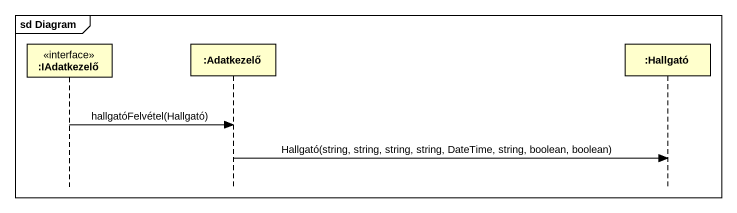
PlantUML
@startuml
mainframe sd Diagram
hide footbox
participant ":IAdatkezelő" as IAdatkezelő <<interface>>
participant ":Adatkezelő" as Adatkezelő
participant ":Hallgató" as Hallgató

IAdatkezelő -> Adatkezelő : hallgatóFelvétel(Hallgató)
Adatkezelő -> Hallgató : Hallgató(string, string, string, string, DateTime, string, boolean, boolean)
@enduml
